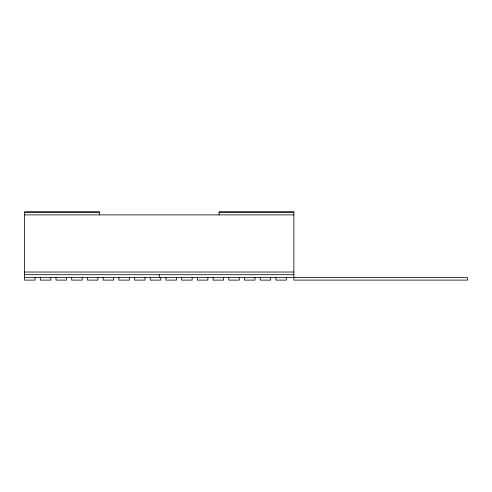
<?xml version="1.0" encoding="UTF-8"?>
<svg xmlns="http://www.w3.org/2000/svg" width="492" height="492" viewBox="0 0 492 492"><rect width="100%" height="100%" fill="white"/><g stroke="black" fill="none" stroke-linecap="round" stroke-linejoin="round"><path stroke-width="0.74" d="M24.6 212.193L99.396 212.193M219.075 212.193L293.872 212.193M24.6 214.887L293.872 214.887M24.6 272.027L293.872 272.027M24.6 274.721L293.872 274.721M24.6 277.414L467.4 277.414L467.4 280.108L293.872 280.108L293.872 211.892L219.075 211.892L219.075 214.955M286.393 277.414L286.393 280.108L275.92 280.108L275.92 277.414M270.686 277.414L270.686 280.108L260.213 280.108L260.213 277.414M254.973 277.414L254.973 280.108L244.506 280.108L244.506 277.414M239.266 277.414L239.266 280.108L228.798 280.108L228.798 277.414M223.559 277.414L223.559 280.108L213.091 280.108L213.091 277.414M207.852 277.414L207.852 280.108L197.384 280.108L197.384 277.414M192.144 277.414L192.144 280.108L181.677 280.108L181.677 277.414M176.437 277.414L176.437 280.108L165.964 280.108L165.964 277.414M160.73 277.414L160.73 280.108L150.257 280.108L150.257 277.414M159.236 274.721L159.236 277.414M145.023 277.414L145.023 280.108L134.55 280.108L134.55 277.414M129.316 277.414L129.316 280.108L118.843 280.108L118.843 277.414M113.609 277.414L113.609 280.108L103.135 280.108L103.135 277.414M99.396 214.955L99.396 211.892L24.6 211.892L24.6 280.108L35.073 280.108L35.073 277.414M97.902 277.414L97.902 280.108L87.428 280.108L87.428 277.414M82.195 277.414L82.195 280.108L71.721 280.108L71.721 277.414M66.488 277.414L66.488 280.108L56.014 280.108L56.014 277.414M50.781 277.414L50.781 280.108L40.307 280.108L40.307 277.414"/></g></svg>
